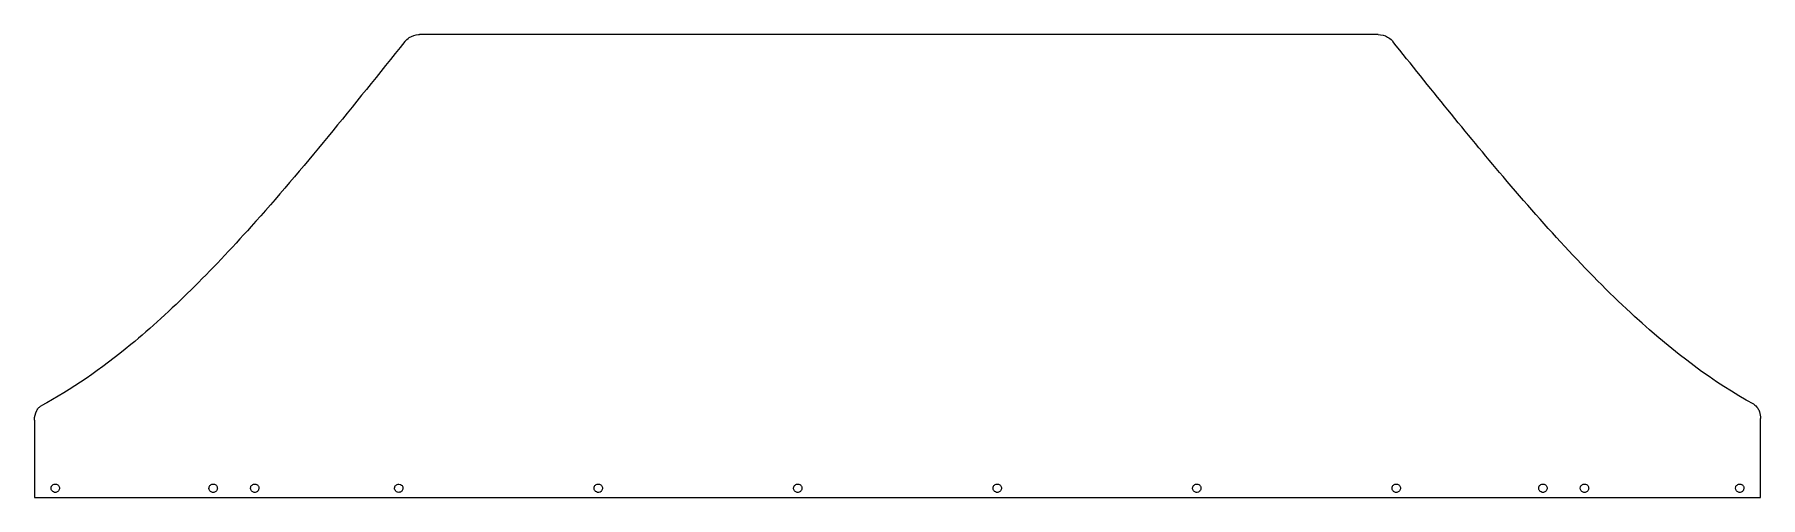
# Model space of a CAD drawing. Header units: millimetres. Extents: x -932 to 0, y 0 to 250.
import ezdxf

# ---------------------------------------------------------------- set-up
doc = ezdxf.new("R2010")
doc.units = ezdxf.units.MM
doc.layers.get('0').update_dxf_attribs({"linetype": 'CONTINUOUS'})

msp = doc.modelspace()

# ---------------------------------------------------------------- linework, layer by layer
for p, q in [((-206.55, 250), (-724.18, 250)), ((-932.04, 41.83), (-932.04, 0)), ((-0.19, 0), (-0.19, 42.64)), ((-932.04, 0), (-0.19, 0))]:
    msp.add_line(p, q)
for points, knots in [([(-732.08, 246.22), (-759.74, 211.7), (-787.4, 177.09), (-815.06, 146.3), (-836.7, 122.21), (-858.35, 100.47), (-879.99, 82.6), (-896.12, 69.29), (-912.25, 58.13), (-928.38, 49.55)], [-1.585478, -1.585478, -1.585478, -1.585478, -1.101337, -1.101337, -1.101337, -0.722464, -0.722464, -0.722464, -0.440174, -0.440174, -0.440174, -0.440174]), ([(-732.08, 246.22), (-731.41, 247.05), (-730.64, 247.75), (-729.74, 248.35), (-728.25, 249.32), (-726.43, 249.9), (-724.71, 249.99), (-724.53, 250), (-724.35, 250), (-724.18, 250)], [6.6755444, 6.6755444, 6.6755444, 6.6755444, 6.9840919, 6.9840919, 6.9840919, 7.4889292, 7.4889292, 7.4889292, 7.5414434, 7.5414434, 7.5414434, 7.5414434]), ([(-206.55, 250), (-204.86, 250), (-203.02, 249.54), (-201.48, 248.64), (-200.58, 248.13), (-199.79, 247.49), (-199.12, 246.76), (-198.96, 246.59), (-198.8, 246.41), (-198.65, 246.22)], [4.5267208, 4.5267208, 4.5267208, 4.5267208, 5.0305583, 5.0305583, 5.0305583, 5.323483, 5.323483, 5.323483, 5.3926198, 5.3926198, 5.3926198, 5.3926198]), ([(-3.81, 50.33), (-25.25, 61.94), (-46.69, 78.12), (-68.13, 97.76), (-91.81, 119.45), (-115.49, 145.35), (-139.17, 173.28), (-159, 196.68), (-178.83, 221.48), (-198.65, 246.22)], [0.448698, 0.448698, 0.448698, 0.448698, 0.823963, 0.823963, 0.823963, 1.238438, 1.238438, 1.238438, 1.585478, 1.585478, 1.585478, 1.585478]), ([(-932.04, 41.83), (-932.04, 43.51), (-931.63, 45.46), (-930.8, 46.98), (-930.5, 47.54), (-930.14, 48.06), (-929.69, 48.53), (-929.31, 48.94), (-928.86, 49.29), (-928.38, 49.55)], [1.9588859, 1.9588859, 1.9588859, 1.9588859, 2.4643448, 2.4643448, 2.4643448, 2.6495204, 2.6495204, 2.6495204, 2.8091044, 2.8091044, 2.8091044, 2.8091044]), ([(-3.81, 50.33), (-2.93, 49.86), (-2.2, 49.05), (-1.68, 48.23), (-1.29, 47.61), (-0.97, 46.91), (-0.73, 46.17), (-0.36, 45.01), (-0.19, 43.77), (-0.19, 42.64)], [1.0742122, 1.0742122, 1.0742122, 1.0742122, 1.3643431, 1.3643431, 1.3643431, 1.5821194, 1.5821194, 1.5821194, 1.9196071, 1.9196071, 1.9196071, 1.9196071]), ([(-918.55, 5), (-918.55, 4.49), (-918.75, 3.94), (-919.09, 3.54), (-919.44, 3.13), (-919.97, 2.84), (-920.51, 2.77), (-920.97, 2.71), (-921.43, 2.78), (-921.85, 2.99), (-922.39, 3.27), (-922.8, 3.74), (-922.98, 4.32), (-923.13, 4.77), (-923.12, 5.23), (-922.99, 5.67)], [0, 0, 0, 0, 0.151528, 0.151528, 0.151528, 0.3090852, 0.3090852, 0.3090852, 0.4403125, 0.4403125, 0.4403125, 0.6115194, 0.6115194, 0.6115194, 0.7437045, 0.7437045, 0.7437045, 0.7437045]), ([(-922.99, 5.67), (-922.95, 5.8), (-922.89, 5.92), (-922.83, 6.04), (-922.55, 6.57), (-922.08, 6.97), (-921.5, 7.15), (-920.93, 7.33), (-920.31, 7.27), (-919.77, 6.99), (-919.24, 6.72), (-918.84, 6.25), (-918.66, 5.68), (-918.59, 5.45), (-918.55, 5.22), (-918.55, 5)], [0.7437045, 0.7437045, 0.7437045, 0.7437045, 0.7814183, 0.7814183, 0.7814183, 0.9508678, 0.9508678, 0.9508678, 1.1205498, 1.1205498, 1.1205498, 1.2898632, 1.2898632, 1.2898632, 1.3560891, 1.3560891, 1.3560891, 1.3560891]), ([(-833.31, 5), (-833.31, 4.49), (-833.52, 3.94), (-833.85, 3.54), (-834.21, 3.13), (-834.73, 2.84), (-835.28, 2.77), (-835.73, 2.71), (-836.19, 2.78), (-836.61, 2.99), (-837.16, 3.27), (-837.56, 3.74), (-837.75, 4.32), (-837.86, 4.68), (-837.88, 5.05), (-837.81, 5.41)], [0, 0, 0, 0, 0.151528, 0.151528, 0.151528, 0.3090851, 0.3090851, 0.3090851, 0.4403125, 0.4403125, 0.4403125, 0.6115193, 0.6115193, 0.6115193, 0.718029, 0.718029, 0.718029, 0.718029]), ([(-837.81, 5.41), (-837.77, 5.62), (-837.7, 5.84), (-837.59, 6.04), (-837.32, 6.57), (-836.84, 6.97), (-836.26, 7.15), (-835.69, 7.33), (-835.07, 7.27), (-834.53, 6.99), (-834, 6.72), (-833.6, 6.25), (-833.42, 5.68), (-833.35, 5.45), (-833.31, 5.22), (-833.31, 5)], [0.718029, 0.718029, 0.718029, 0.718029, 0.7814183, 0.7814183, 0.7814183, 0.9508678, 0.9508678, 0.9508678, 1.1205497, 1.1205497, 1.1205497, 1.2898633, 1.2898633, 1.2898633, 1.3560891, 1.3560891, 1.3560891, 1.3560891]), ([(-810.88, 5), (-810.88, 4.49), (-811.08, 3.94), (-811.42, 3.54), (-811.77, 3.13), (-812.3, 2.84), (-812.84, 2.77), (-813.29, 2.71), (-813.76, 2.78), (-814.18, 2.99), (-814.72, 3.27), (-815.13, 3.74), (-815.31, 4.32), (-815.41, 4.62), (-815.44, 4.93), (-815.4, 5.24)], [0, 0, 0, 0, 0.151528, 0.151528, 0.151528, 0.3090851, 0.3090851, 0.3090851, 0.4403125, 0.4403125, 0.4403125, 0.6115193, 0.6115193, 0.6115193, 0.7012601, 0.7012601, 0.7012601, 0.7012601]), ([(-815.4, 5.24), (-815.37, 5.51), (-815.29, 5.79), (-815.16, 6.04), (-814.88, 6.57), (-814.4, 6.97), (-813.83, 7.15), (-813.25, 7.33), (-812.63, 7.27), (-812.1, 6.99), (-811.56, 6.72), (-811.16, 6.25), (-810.98, 5.68), (-810.91, 5.45), (-810.88, 5.22), (-810.88, 5)], [0.7012601, 0.7012601, 0.7012601, 0.7012601, 0.7814183, 0.7814183, 0.7814183, 0.9508678, 0.9508678, 0.9508678, 1.1205497, 1.1205497, 1.1205497, 1.2898633, 1.2898633, 1.2898633, 1.3560891, 1.3560891, 1.3560891, 1.3560891]), ([(-736.54, 3.07), (-736.67, 3.15), (-736.79, 3.24), (-736.9, 3.34), (-737.38, 3.77), (-737.67, 4.46), (-737.64, 5.1), (-737.61, 5.61), (-737.39, 6.15), (-737.04, 6.52), (-736.61, 6.99), (-735.91, 7.28), (-735.27, 7.25), (-734.77, 7.23), (-734.23, 7.01), (-733.86, 6.67), (-733.47, 6.33), (-733.19, 5.82), (-733.12, 5.3), (-733.11, 5.2), (-733.1, 5.1), (-733.1, 5)], [0.4555124, 0.4555124, 0.4555124, 0.4555124, 0.4986252, 0.4986252, 0.4986252, 0.6884461, 0.6884461, 0.6884461, 0.8380915, 0.8380915, 0.8380915, 1.026954, 1.026954, 1.026954, 1.1745008, 1.1745008, 1.1745008, 1.3262796, 1.3262796, 1.3262796, 1.3560891, 1.3560891, 1.3560891, 1.3560891]), ([(-733.1, 5), (-733.1, 4.45), (-733.35, 3.83), (-733.74, 3.43), (-734.15, 3.01), (-734.8, 2.75), (-735.38, 2.75), (-735.77, 2.75), (-736.19, 2.86), (-736.54, 3.07)], [0, 0, 0, 0, 0.1659748, 0.1659748, 0.1659748, 0.3403453, 0.3403453, 0.3403453, 0.4555124, 0.4555124, 0.4555124, 0.4555124]), ([(-626.16, 3.32), (-626.49, 3.03), (-626.92, 2.83), (-627.37, 2.77), (-627.82, 2.71), (-628.28, 2.78), (-628.7, 2.99), (-629.24, 3.27), (-629.65, 3.74), (-629.83, 4.32), (-630.02, 4.89), (-629.96, 5.51), (-629.68, 6.04), (-629.4, 6.57), (-628.93, 6.97), (-628.35, 7.15), (-627.78, 7.33), (-627.16, 7.27), (-626.62, 6.99), (-626.09, 6.72), (-625.69, 6.25), (-625.51, 5.68), (-625.44, 5.45), (-625.4, 5.22), (-625.4, 5)], [0.181704, 0.181704, 0.181704, 0.181704, 0.309085, 0.309085, 0.309085, 0.440313, 0.440313, 0.440313, 0.611519, 0.611519, 0.611519, 0.781418, 0.781418, 0.781418, 0.950868, 0.950868, 0.950868, 1.12055, 1.12055, 1.12055, 1.289863, 1.289863, 1.289863, 1.356089, 1.356089, 1.356089, 1.356089]), ([(-625.4, 5), (-625.4, 4.49), (-625.61, 3.94), (-625.94, 3.54), (-626.01, 3.46), (-626.08, 3.39), (-626.16, 3.32)], [0, 0, 0, 0, 0.151528, 0.151528, 0.151528, 0.1817045, 0.1817045, 0.1817045, 0.1817045]), ([(-518.26, 3.52), (-518.61, 3.12), (-519.12, 2.84), (-519.66, 2.77), (-520.11, 2.71), (-520.58, 2.78), (-520.99, 2.99), (-521.54, 3.27), (-521.94, 3.74), (-522.13, 4.32), (-522.31, 4.89), (-522.26, 5.51), (-521.98, 6.04), (-521.7, 6.57), (-521.22, 6.97), (-520.65, 7.15), (-520.07, 7.33), (-519.45, 7.27), (-518.91, 6.99), (-518.38, 6.72), (-517.98, 6.25), (-517.8, 5.68), (-517.73, 5.45), (-517.7, 5.22), (-517.7, 5)], [0.155114, 0.155114, 0.155114, 0.155114, 0.309085, 0.309085, 0.309085, 0.440312, 0.440312, 0.440312, 0.611519, 0.611519, 0.611519, 0.781418, 0.781418, 0.781418, 0.950868, 0.950868, 0.950868, 1.12055, 1.12055, 1.12055, 1.289863, 1.289863, 1.289863, 1.356089, 1.356089, 1.356089, 1.356089]), ([(-517.7, 5), (-517.7, 4.49), (-517.9, 3.94), (-518.24, 3.54), (-518.24, 3.53), (-518.25, 3.52), (-518.26, 3.52)], [0, 0, 0, 0, 0.151528, 0.151528, 0.151528, 0.1551137, 0.1551137, 0.1551137, 0.1551137]), ([(-410.55, 3.52), (-410.9, 3.12), (-411.41, 2.84), (-411.94, 2.77), (-412.4, 2.71), (-412.86, 2.78), (-413.28, 2.99), (-413.82, 3.27), (-414.23, 3.74), (-414.41, 4.32), (-414.6, 4.89), (-414.54, 5.51), (-414.26, 6.04), (-413.98, 6.57), (-413.51, 6.97), (-412.93, 7.15), (-412.36, 7.33), (-411.74, 7.27), (-411.2, 6.99), (-410.67, 6.72), (-410.27, 6.25), (-410.09, 5.68), (-410.02, 5.45), (-409.98, 5.22), (-409.98, 5)], [0.154986, 0.154986, 0.154986, 0.154986, 0.309085, 0.309085, 0.309085, 0.440313, 0.440313, 0.440313, 0.61152, 0.61152, 0.61152, 0.781418, 0.781418, 0.781418, 0.950868, 0.950868, 0.950868, 1.12055, 1.12055, 1.12055, 1.289863, 1.289863, 1.289863, 1.356089, 1.356089, 1.356089, 1.356089]), ([(-409.98, 5), (-409.98, 4.49), (-410.19, 3.94), (-410.52, 3.54), (-410.53, 3.53), (-410.54, 3.53), (-410.55, 3.52)], [0, 0, 0, 0, 0.151528, 0.151528, 0.151528, 0.1549863, 0.1549863, 0.1549863, 0.1549863]), ([(-303.02, 3.33), (-303.35, 3.03), (-303.79, 2.83), (-304.24, 2.77), (-304.69, 2.71), (-305.16, 2.78), (-305.57, 2.99), (-306.12, 3.27), (-306.52, 3.74), (-306.71, 4.32), (-306.89, 4.89), (-306.83, 5.51), (-306.56, 6.04), (-306.28, 6.57), (-305.8, 6.97), (-305.23, 7.15), (-304.65, 7.33), (-304.03, 7.27), (-303.49, 6.99), (-302.96, 6.72), (-302.56, 6.25), (-302.38, 5.68), (-302.31, 5.45), (-302.27, 5.22), (-302.27, 5)], [0.180881, 0.180881, 0.180881, 0.180881, 0.309085, 0.309085, 0.309085, 0.440313, 0.440313, 0.440313, 0.61152, 0.61152, 0.61152, 0.781418, 0.781418, 0.781418, 0.950868, 0.950868, 0.950868, 1.12055, 1.12055, 1.12055, 1.289863, 1.289863, 1.289863, 1.356089, 1.356089, 1.356089, 1.356089]), ([(-302.27, 5), (-302.27, 4.49), (-302.48, 3.94), (-302.81, 3.54), (-302.88, 3.47), (-302.95, 3.4), (-303.02, 3.33)], [0, 0, 0, 0, 0.151528, 0.151528, 0.151528, 0.1808813, 0.1808813, 0.1808813, 0.1808813]), ([(-194.58, 5), (-194.58, 4.49), (-194.78, 3.94), (-195.12, 3.54), (-195.47, 3.13), (-195.99, 2.84), (-196.54, 2.77), (-196.99, 2.71), (-197.46, 2.78), (-197.87, 2.99), (-198.42, 3.27), (-198.82, 3.74), (-199.01, 4.32), (-199.15, 4.77), (-199.15, 5.23), (-199.01, 5.67)], [0, 0, 0, 0, 0.1515281, 0.1515281, 0.1515281, 0.3090855, 0.3090855, 0.3090855, 0.4403125, 0.4403125, 0.4403125, 0.6115197, 0.6115197, 0.6115197, 0.7434895, 0.7434895, 0.7434895, 0.7434895]), ([(-199.01, 5.67), (-198.97, 5.79), (-198.92, 5.92), (-198.86, 6.04), (-198.58, 6.57), (-198.1, 6.97), (-197.53, 7.15), (-196.95, 7.33), (-196.33, 7.27), (-195.8, 6.99), (-195.26, 6.72), (-194.86, 6.25), (-194.68, 5.68), (-194.61, 5.45), (-194.58, 5.22), (-194.58, 5)], [0.7434895, 0.7434895, 0.7434895, 0.7434895, 0.7814184, 0.7814184, 0.7814184, 0.9508677, 0.9508677, 0.9508677, 1.1205501, 1.1205501, 1.1205501, 1.2898631, 1.2898631, 1.2898631, 1.3560891, 1.3560891, 1.3560891, 1.3560891]), ([(-115.37, 5), (-115.37, 4.49), (-115.57, 3.94), (-115.91, 3.54), (-116.26, 3.13), (-116.79, 2.84), (-117.33, 2.77), (-117.79, 2.71), (-118.25, 2.78), (-118.67, 2.99), (-119.21, 3.27), (-119.62, 3.74), (-119.8, 4.32), (-119.95, 4.77), (-119.94, 5.23), (-119.81, 5.67)], [0, 0, 0, 0, 0.151528, 0.151528, 0.151528, 0.3090851, 0.3090851, 0.3090851, 0.4403125, 0.4403125, 0.4403125, 0.6115193, 0.6115193, 0.6115193, 0.7434894, 0.7434894, 0.7434894, 0.7434894]), ([(-119.81, 5.67), (-119.77, 5.79), (-119.71, 5.92), (-119.65, 6.04), (-119.37, 6.57), (-118.9, 6.97), (-118.32, 7.15), (-117.75, 7.33), (-117.13, 7.27), (-116.59, 6.99), (-116.06, 6.72), (-115.66, 6.25), (-115.48, 5.68), (-115.41, 5.45), (-115.37, 5.22), (-115.37, 5)], [0.7434894, 0.7434894, 0.7434894, 0.7434894, 0.7814183, 0.7814183, 0.7814183, 0.9508678, 0.9508678, 0.9508678, 1.1205497, 1.1205497, 1.1205497, 1.2898633, 1.2898633, 1.2898633, 1.3560891, 1.3560891, 1.3560891, 1.3560891]), ([(-92.94, 5), (-92.94, 4.49), (-93.14, 3.94), (-93.48, 3.54), (-93.83, 3.13), (-94.35, 2.84), (-94.9, 2.77), (-95.35, 2.71), (-95.82, 2.78), (-96.23, 2.99), (-96.78, 3.27), (-97.18, 3.74), (-97.37, 4.32), (-97.51, 4.77), (-97.51, 5.23), (-97.37, 5.67)], [0, 0, 0, 0, 0.151528, 0.151528, 0.151528, 0.3090851, 0.3090851, 0.3090851, 0.4403125, 0.4403125, 0.4403125, 0.6115193, 0.6115193, 0.6115193, 0.7434894, 0.7434894, 0.7434894, 0.7434894]), ([(-97.37, 5.67), (-97.33, 5.79), (-97.28, 5.92), (-97.22, 6.04), (-96.94, 6.57), (-96.46, 6.97), (-95.89, 7.15), (-95.31, 7.33), (-94.69, 7.27), (-94.16, 6.99), (-93.62, 6.72), (-93.22, 6.25), (-93.04, 5.68), (-92.97, 5.45), (-92.94, 5.22), (-92.94, 5)], [0.7434894, 0.7434894, 0.7434894, 0.7434894, 0.7814183, 0.7814183, 0.7814183, 0.9508678, 0.9508678, 0.9508678, 1.1205497, 1.1205497, 1.1205497, 1.2898633, 1.2898633, 1.2898633, 1.3560891, 1.3560891, 1.3560891, 1.3560891]), ([(-9.13, 5), (-9.13, 4.49), (-9.33, 3.94), (-9.67, 3.54), (-10.02, 3.13), (-10.55, 2.84), (-11.09, 2.77), (-11.55, 2.71), (-12.01, 2.78), (-12.43, 2.99), (-12.97, 3.27), (-13.38, 3.74), (-13.56, 4.32), (-13.71, 4.77), (-13.7, 5.23), (-13.57, 5.67)], [0, 0, 0, 0, 0.151528, 0.151528, 0.151528, 0.3090854, 0.3090854, 0.3090854, 0.4403125, 0.4403125, 0.4403125, 0.6115195, 0.6115195, 0.6115195, 0.7434894, 0.7434894, 0.7434894, 0.7434894]), ([(-13.57, 5.67), (-13.53, 5.79), (-13.47, 5.92), (-13.41, 6.04), (-13.13, 6.57), (-12.66, 6.97), (-12.08, 7.15), (-11.51, 7.33), (-10.89, 7.27), (-10.35, 6.99), (-9.82, 6.72), (-9.42, 6.25), (-9.24, 5.68), (-9.17, 5.45), (-9.13, 5.22), (-9.13, 5)], [0.7434894, 0.7434894, 0.7434894, 0.7434894, 0.7814184, 0.7814184, 0.7814184, 0.9508677, 0.9508677, 0.9508677, 1.1205499, 1.1205499, 1.1205499, 1.2898631, 1.2898631, 1.2898631, 1.3560891, 1.3560891, 1.3560891, 1.3560891])]:
    msp.add_open_spline(points, degree=3, knots=knots)

doc.saveas('drawing.dxf')
